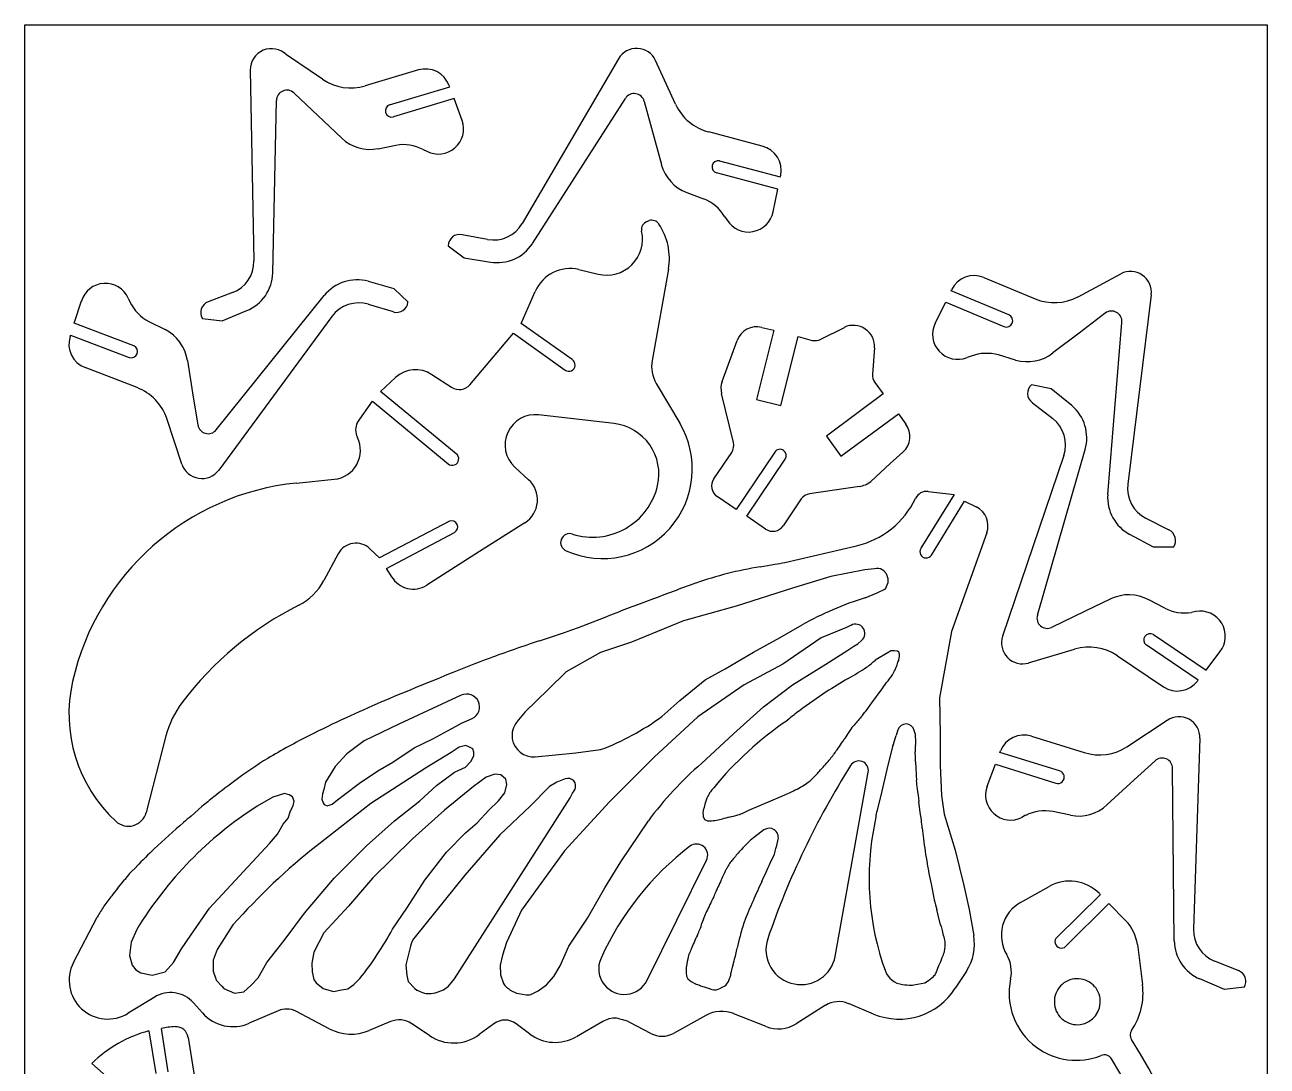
# Model space of a CAD drawing. Extents: x 81 to 378, y 115 to 614.
# Drawn here: x 81.3 to 378, y 365.1 to 613.9 of the extents above; entities that cross this region are included whole.
import ezdxf

# ---------------------------------------------------------------- set-up
doc = ezdxf.new("R2010")
doc.units = 0
doc.header["$MEASUREMENT"] = 0
doc.layers.add('CYAN', color=4, linetype='CONTINUOUS')

msp = doc.modelspace()

# ---------------------------------------------------------------- linework, layer by layer
at = {"layer": 'CYAN'}
for p, q in [((81.29, 115.3), (81.29, 613.9)), ((81.29, 613.9), (377.96, 613.9)), ((377.96, 613.9), (377.96, 115.3)), ((152.39, 600.91), (143.76, 606.72)), ((223.09, 605.81), (200.09, 566.41)), ((236.69, 594.91), (231.89, 605.41)), ((135.09, 603.11), (135.99, 557.51)), ((175.29, 603.11), (162.59, 599.31)), ((182.79, 599.11), (182.59, 599.41)), ((145.59, 597.61), (156.99, 586.81)), ((168.39, 594.81), (182.79, 599.11)), ((140.49, 554.61), (141.39, 595.81)), ((183.79, 596.31), (169.29, 591.91)), ((185.69, 591.01), (183.79, 596.31)), ((202.49, 561.61), (224.69, 596.31)), ((229.19, 595.61), (233.29, 580.51)), ((257.39, 584.91), (244.59, 588.31)), ((165.69, 584.31), (169.89, 585.11)), ((176.39, 584.11), (177.29, 583.71)), ((247.19, 581.41), (261.69, 577.61)), ((261.09, 574.61), (246.49, 578.51)), ((261.69, 577.61), (261.79, 577.91)), ((239.39, 573.81), (243.39, 572.31)), ((259.99, 569.21), (261.09, 574.61)), ((229.89, 566.91), (230.39, 567.11)), ((248.39, 568.11), (248.99, 567.21)), ((191.79, 562.61), (185.69, 563.71)), ((182.39, 561.11), (186.19, 558.21)), ((186.19, 558.21), (192.49, 557.21)), ((213.59, 555.41), (218.19, 554.31)), ((234.99, 555.51), (231.09, 533.71)), ((163.29, 552.61), (169.39, 550.91)), ((310.29, 553.51), (322.59, 548.41)), ((332.79, 548.91), (342.99, 554.41)), ((130.89, 549.91), (125.09, 547.71)), ((126.99, 517.11), (152.79, 549.21)), ((169.39, 550.91), (172.79, 547.61)), ((199.79, 542.51), (203.19, 550.21)), ((302.49, 550.31), (302.59, 550.61)), ((316.29, 544.61), (302.49, 550.31)), ((350.29, 549.41), (344.69, 504.11)), ((93.09, 542.61), (94.79, 547.91)), ((105.99, 548.61), (106.39, 547.71)), ((169.29, 545.31), (163.39, 547.11)), ((298.69, 542.61), (301.19, 547.61)), ((301.19, 547.61), (315.09, 541.81)), ((110.89, 543.01), (114.79, 541.11)), ((123.69, 543.71), (128.39, 543.21)), ((154.59, 544.21), (127.59, 507.51)), ((128.39, 543.21), (134.29, 545.61)), ((339.29, 545.01), (333.04, 540.26)), ((107.29, 537.21), (93.09, 542.61)), ((187.59, 527.91), (197.99, 540.21)), ((197.99, 540.21), (210.29, 531.41)), ((211.99, 533.91), (199.79, 542.51)), ((260.19, 540.91), (255.99, 524.41)), ((257.29, 541.61), (260.19, 540.91)), ((271.39, 538.81), (276.99, 541.61)), ((333.04, 540.26), (326.79, 535.51)), ((339.89, 501.71), (343.29, 542.81)), ((92.09, 539.41), (92.19, 539.71)), ((92.19, 539.71), (106.19, 534.41)), ((247.79, 528.71), (251.39, 538.51)), ((261.79, 522.91), (265.99, 539.41)), ((265.99, 539.41), (269.29, 538.51)), ((284.19, 536.71), (283.69, 530.41)), ((307.29, 534.71), (306.29, 534.41)), ((317.89, 533.81), (313.79, 535.01)), ((108.09, 527.21), (95.69, 532.01)), ((120.09, 533.71), (121.51, 524.95)), ((166.19, 526.31), (169.79, 529.61)), ((178.49, 530.31), (183.19, 527.31)), ((232.09, 528.21), (237.69, 518.71)), ((284.29, 528.41), (286.29, 525.71)), ((184.29, 511.41), (166.19, 526.31)), ((250.49, 514.11), (247.69, 525.81)), ((286.29, 525.71), (272.69, 515.61)), ((326.39, 526.91), (321.69, 527.91)), ((331.29, 522.91), (326.39, 526.91)), ((121.51, 524.95), (122.59, 518.31)), ((160.69, 518.91), (164.29, 524.01)), ((164.29, 524.01), (182.39, 509.01)), ((255.99, 524.41), (261.79, 522.91)), ((321.89, 523.61), (326.79, 519.81)), ((118.79, 508.91), (115.19, 519.81)), ((221.99, 518.61), (203.99, 520.71)), ((276.19, 510.81), (289.89, 520.91)), ((289.89, 520.91), (291.69, 518.51)), ((272.69, 515.61), (276.19, 510.81)), ((245.79, 505.41), (250.09, 511.71)), ((260.39, 511.81), (251.19, 498.11)), ((290.99, 511.81), (287.96, 509.06)), ((329.39, 511.01), (314.79, 467.81)), ((323.09, 472.81), (334.49, 512.41)), ((198.29, 508.21), (201.59, 505.21)), ((253.69, 496.51), (262.89, 510.11)), ((287.96, 509.06), (283.29, 504.81)), ((146.19, 504.41), (155.19, 505.31)), ((280.59, 503.61), (268.69, 501.81)), ((303.19, 501.71), (295.29, 488.81)), ((296.99, 502.41), (303.19, 501.71)), ((251.19, 498.11), (246.59, 501.21)), ((266.69, 500.61), (262.39, 494.21)), ((297.79, 487.21), (305.69, 500.11)), ((305.69, 500.11), (308.49, 498.71)), ((258.19, 493.41), (253.69, 496.51)), ((348.99, 496.01), (354.49, 493.21)), ((182.69, 495.31), (165.99, 486.51)), ((167.69, 484.01), (183.89, 492.61)), ((200.69, 494.91), (189.9, 488.04)), ((310.99, 492.51), (302.59, 468.91)), ((350.79, 489.11), (345.19, 492.11)), ((156.09, 487.51), (152.69, 481.11)), ((165.99, 486.51), (163.69, 488.71)), ((189.9, 488.04), (177.29, 480.01)), ((262.79, 485.41), (279.89, 489.41)), ((355.59, 489.11), (350.79, 489.11)), ((168.89, 482.01), (167.69, 484.01)), ((256.89, 484.41), (260.39, 485.01)), ((281.89, 483.71), (273.79, 482.11)), ((284.19, 483.91), (281.89, 483.71)), ((284.69, 484.01), (284.19, 483.91)), ((273.79, 482.11), (264.59, 479.31)), ((287.09, 482.71), (286.39, 483.41)), ((287.49, 481.51), (287.09, 482.71)), ((287.49, 480.61), (287.49, 481.51)), ((264.59, 479.31), (251.19, 475.01)), ((281.99, 477.01), (284.79, 478.21)), ((284.79, 478.21), (286.79, 479.11)), ((286.79, 479.11), (287.49, 480.61)), ((251.19, 475.01), (238.59, 471.51)), ((340.59, 476.71), (334.53, 473.79)), ((353.49, 474.51), (349.69, 476.51)), ((213.49, 469.91), (220.49, 472.61)), ((334.53, 473.79), (326.49, 469.91)), ((360.89, 473.71), (359.89, 473.51)), ((238.59, 471.51), (226.19, 466.41)), ((261.69, 467.51), (266.89, 470.51)), ((277.49, 469.91), (271.49, 467.41)), ((278.59, 470.41), (277.49, 469.91)), ((302.59, 468.91), (299.69, 453.11)), ((226.19, 466.41), (218.79, 463.91)), ((255.29, 464.01), (261.69, 467.51)), ((271.49, 467.41), (262.29, 461.11)), ((279.29, 465.41), (280.19, 466.01)), ((280.19, 466.01), (281.09, 466.81)), ((350.79, 468.21), (363.39, 459.71)), ((218.79, 463.91), (210.59, 459.31)), ((248.49, 460.01), (255.29, 464.01)), ((272.59, 461.11), (277.79, 464.51)), ((277.79, 464.51), (279.29, 465.41)), ((287.59, 464.01), (284.39, 462.11)), ((288.09, 464.31), (287.59, 464.01)), ((288.89, 464.31), (288.09, 464.31)), ((289.69, 464.21), (288.89, 464.31)), ((289.99, 464.01), (289.69, 464.21)), ((290.19, 463.51), (289.99, 464.01)), ((320.99, 461.41), (331.99, 464.71)), ((342.19, 463.11), (353.19, 455.71)), ((361.49, 457.31), (349.09, 465.71)), ((363.39, 459.71), (366.69, 464.11)), ((243.79, 457.41), (248.49, 460.01)), ((262.29, 461.11), (253.09, 456.21)), ((264.59, 456.21), (272.59, 461.11)), ((289.09, 459.81), (289.39, 460.41)), ((289.79, 461.61), (289.99, 462.01)), ((289.99, 462.01), (290.09, 462.71)), ((210.59, 459.31), (206.29, 455.11)), ((237.69, 452.41), (243.79, 457.41)), ((361.29, 457.11), (361.49, 457.31)), ((206.29, 455.11), (200.79, 449.71)), ((253.09, 456.21), (241.99, 448.51)), ((257.69, 450.91), (264.59, 456.21)), ((283.59, 451.91), (285.99, 455.21)), ((285.99, 455.21), (287.09, 456.71)), ((185.49, 453.71), (170.59, 446.81)), ((233.39, 448.61), (237.69, 452.41)), ((282.19, 450.01), (283.59, 451.91)), ((299.69, 453.11), (299.89, 444.21)), ((185.59, 447.01), (188.09, 448.11)), ((200.79, 449.71), (198.79, 447.31)), ((241.99, 448.51), (231.59, 438.91)), ((250.49, 444.51), (257.69, 450.91)), ((170.59, 446.81), (162.29, 442.81)), ((178.69, 443.31), (182.19, 445.21)), ((182.19, 445.21), (184.29, 446.31)), ((184.29, 446.31), (185.59, 447.01)), ((289.79, 445.41), (289.39, 444.11)), ((293.99, 444.31), (293.69, 445.31)), ((344.49, 441.41), (354.09, 447.71)), ((114.99, 444.01), (110.29, 425.71)), ((162.29, 442.81), (158.19, 439.71)), ((174.29, 441.11), (178.69, 443.31)), ((242.89, 437.41), (250.49, 444.51)), ((293.99, 443.61), (293.99, 444.31)), ((294.09, 443.21), (293.99, 443.61)), ((299.89, 444.21), (299.89, 437.01)), ((321.69, 443.91), (334.29, 440.01)), ((361.89, 443.41), (360.39, 397.81)), ((158.19, 439.71), (155.39, 436.71)), ((169.19, 437.71), (174.29, 441.11)), ((183.09, 440.01), (176.99, 436.31)), ((184.99, 441.31), (183.09, 440.01)), ((186.59, 441.71), (184.99, 441.31)), ((187.49, 441.31), (186.59, 441.71)), ((188.29, 440.91), (187.49, 441.31)), ((187.79, 437.91), (188.49, 439.21)), ((188.49, 440.11), (188.29, 440.91)), ((188.49, 439.21), (188.49, 440.11)), ((203.19, 439.01), (212.89, 439.91)), ((212.89, 439.91), (218.79, 440.71)), ((288.49, 441.41), (287.39, 437.01)), ((288.69, 442.01), (288.49, 441.61)), ((288.49, 441.61), (288.49, 441.41)), ((293.99, 439.01), (293.89, 440.21)), ((314.09, 440.01), (314.29, 440.41)), ((328.39, 435.61), (314.09, 440.01)), ((155.39, 436.71), (153.09, 432.91)), ((176.99, 436.31), (163.89, 427.81)), ((165.59, 435.61), (169.19, 437.71)), ((183.89, 435.31), (186.49, 436.51)), ((186.49, 436.51), (187.79, 437.91)), ((231.59, 438.91), (220.89, 428.21)), ((287.39, 437.01), (285.59, 429.41)), ((293.99, 437.81), (293.99, 439.01)), ((299.89, 437.01), (300.19, 429.71)), ((311.09, 432.01), (313.09, 437.21)), ((313.09, 437.21), (327.49, 432.71)), ((351.19, 438.01), (346.21, 433.47)), ((355.79, 395.01), (355.39, 436.21)), ((161.19, 432.71), (165.59, 435.61)), ((179.59, 432.11), (183.89, 435.31)), ((191.49, 434.11), (188.39, 431.91)), ((193.49, 434.81), (191.49, 434.11)), ((194.99, 434.71), (193.49, 434.81)), ((196.19, 433.61), (194.99, 434.71)), ((196.39, 432.41), (196.19, 433.61)), ((210.29, 433.71), (208.29, 432.91)), ((274.79, 391.31), (282.69, 435.31)), ((346.21, 433.47), (339.69, 427.51)), ((143.29, 430.21), (140.49, 429.31)), ((144.39, 429.91), (143.29, 430.21)), ((152.69, 431.21), (152.39, 430.11)), ((153.09, 432.91), (152.69, 431.21)), ((157.59, 430.01), (161.19, 432.71)), ((175.59, 428.51), (179.59, 432.11)), ((188.39, 431.91), (181.49, 426.21)), ((194.39, 428.51), (195.89, 430.41)), ((195.89, 430.41), (196.39, 432.41)), ((206.59, 431.91), (201.99, 427.21)), ((208.29, 432.91), (206.59, 431.91)), ((211.49, 429.21), (212.09, 430.31)), ((212.09, 430.31), (212.59, 431.11)), ((261.49, 429.31), (263.49, 430.21)), ((140.49, 429.31), (136.79, 427.21)), ((145.19, 429.41), (144.39, 429.91)), ((144.69, 426.11), (145.39, 427.31)), ((145.59, 428.41), (145.19, 429.41)), ((145.39, 427.31), (145.59, 428.41)), ((163.89, 427.81), (151.09, 417.81)), ((152.39, 430.11), (152.19, 428.91)), ((152.19, 428.91), (152.49, 428.01)), ((152.49, 428.01), (152.79, 427.61)), ((152.79, 427.61), (153.49, 427.31)), ((153.49, 427.31), (153.99, 427.41)), ((153.99, 427.41), (154.69, 427.71)), ((154.69, 427.71), (155.99, 428.71)), ((155.99, 428.71), (157.59, 430.01)), ((169.59, 423.71), (175.59, 428.51)), ((183.89, 385.91), (211.49, 429.21)), ((192.09, 426.21), (194.39, 428.51)), ((220.89, 428.21), (210.19, 416.51)), ((243.69, 427.71), (243.49, 426.91)), ((254.19, 426.21), (259.99, 428.71)), ((259.99, 428.71), (261.49, 429.31)), ((285.59, 429.41), (284.89, 426.61)), ((295.09, 425.71), (294.79, 428.31)), ((300.19, 429.71), (300.79, 425.31)), ((120.99, 424.81), (123.59, 427.11)), ((142.99, 422.91), (144.19, 424.31)), ((144.19, 424.31), (144.69, 426.11)), ((181.49, 426.21), (173.89, 419.41)), ((189.29, 423.21), (192.09, 426.21)), ((201.99, 427.21), (194.69, 420.31)), ((243.29, 426.21), (243.19, 425.51)), ((243.19, 425.51), (243.29, 425.11)), ((243.49, 426.91), (243.29, 426.21)), ((243.29, 425.11), (243.29, 424.71)), ((243.29, 424.71), (243.59, 424.01)), ((247.89, 424.21), (248.29, 424.31)), ((248.29, 424.31), (248.79, 424.41)), ((248.79, 424.41), (249.49, 424.61)), ((295.39, 423.91), (295.09, 425.71)), ((300.79, 425.31), (303.49, 416.71)), ((320.29, 425.01), (319.39, 424.51)), ((330.99, 425.01), (326.79, 425.91)), ((141.59, 420.51), (142.99, 422.91)), ((162.89, 417.71), (169.59, 423.71)), ((186.49, 420.81), (189.29, 423.21)), ((223.59, 413.91), (230.19, 423.71)), ((243.59, 424.01), (244.29, 423.71)), ((246.89, 423.91), (247.89, 424.21)), ((257.79, 421.51), (254.59, 419.11)), ((139.69, 418.31), (141.59, 420.51)), ((173.89, 419.41), (164.29, 410.01)), ((181.99, 416.21), (186.49, 420.81)), ((194.69, 420.31), (186.39, 410.71)), ((254.59, 419.11), (253.39, 417.91)), ((260.89, 417.81), (261.19, 419.31)), ((125.39, 402.81), (139.69, 418.31)), ((155.19, 410.01), (162.89, 417.71)), ((176.79, 409.51), (181.99, 416.21)), ((210.19, 416.51), (199.89, 402.31)), ((259.29, 413.61), (260.29, 415.71)), ((260.29, 415.71), (260.39, 416.01)), ((260.39, 416.01), (260.49, 416.41)), ((260.49, 416.41), (260.59, 417.11)), ((260.59, 417.11), (260.89, 417.81)), ((303.49, 416.71), (305.49, 408.21)), ((106.29, 411.11), (107.99, 412.81)), ((219.79, 407.71), (223.59, 413.91)), ((229.89, 385.61), (244.09, 414.31)), ((103.39, 407.51), (105.09, 409.61)), ((105.09, 409.61), (105.19, 409.71)), ((148.09, 401.61), (155.19, 410.01)), ((164.29, 410.01), (158.59, 403.31)), ((172.49, 402.81), (176.79, 409.51)), ((186.39, 410.71), (174.49, 396.01)), ((215.69, 400.41), (219.79, 407.71)), ((305.49, 408.21), (306.79, 402.51)), ((319.09, 404.21), (325.89, 408.01)), ((338.09, 406.01), (327.79, 395.91)), ((329.89, 393.71), (340.19, 403.91)), ((337.89, 406.31), (338.09, 406.01)), ((340.19, 403.91), (344.19, 399.81)), ((92.89, 389.81), (98.59, 400.71)), ((120.89, 396.41), (125.39, 402.81)), ((143.19, 395.11), (148.09, 401.61)), ((158.59, 403.31), (152.69, 396.91)), ((169.09, 397.81), (172.49, 402.81)), ((199.89, 402.31), (196.29, 394.61)), ((299.29, 401.51), (299.09, 402.51)), ((299.99, 398.81), (299.29, 401.51)), ((306.79, 402.51), (307.89, 396.31)), ((107.99, 397.71), (106.69, 394.71)), ((130.99, 398.81), (127.19, 392.91)), ((211.19, 393.71), (215.69, 400.41)), ((106.69, 394.71), (106.29, 391.51)), ((118.69, 393.11), (120.89, 396.41)), ((139.09, 389.81), (143.19, 395.11)), ((152.69, 396.91), (150.29, 392.31)), ((196.29, 394.61), (195.39, 391.61)), ((116.79, 389.81), (118.69, 393.11)), ((127.19, 392.91), (126.29, 390.41)), ((150.29, 392.31), (149.79, 389.71)), ((173.39, 393.71), (172.29, 389.31)), ((209.09, 389.01), (211.19, 393.71)), ((239.89, 391.81), (239.69, 391.21)), ((300.89, 392.41), (300.99, 393.21)), ((346.99, 394.11), (348.19, 384.61)), ((106.29, 391.51), (106.89, 389.21)), ((106.89, 389.21), (107.79, 388.11)), ((114.79, 387.61), (116.79, 389.81)), ((126.29, 390.41), (126.29, 387.81)), ((136.99, 386.21), (139.09, 389.81)), ((149.79, 389.71), (149.89, 387.61)), ((172.29, 389.31), (172.49, 386.71)), ((195.39, 391.61), (194.79, 389.21)), ((194.79, 389.21), (194.89, 386.91)), ((207.59, 386.51), (209.09, 389.01)), ((249.99, 387.41), (250.29, 388.71)), ((250.29, 388.71), (250.69, 390.21)), ((298.89, 387.41), (299.59, 389.11)), ((365.39, 390.21), (371.09, 387.91)), ((107.79, 388.11), (108.99, 387.41)), ((108.99, 387.41), (111.69, 386.81)), ((111.69, 386.81), (114.79, 387.61)), ((126.29, 387.81), (126.89, 385.91)), ((126.89, 385.91), (126.99, 385.61)), ((135.29, 384.31), (136.99, 386.21)), ((149.89, 387.61), (150.29, 385.81)), ((150.29, 385.81), (150.89, 385.01)), ((159.89, 384.61), (161.29, 386.01)), ((172.49, 386.71), (172.79, 385.31)), ((182.49, 384.21), (183.89, 385.91)), ((194.89, 386.91), (195.59, 384.81)), ((205.89, 384.51), (207.59, 386.51)), ((239.19, 387.41), (239.29, 386.61)), ((239.29, 386.61), (239.59, 385.91)), ((239.59, 385.91), (240.39, 385.31)), ((297.09, 385.51), (298.29, 386.51)), ((306.19, 387.81), (303.49, 383.71)), ((367.79, 383.41), (361.89, 385.91)), ((126.99, 385.61), (128.29, 384.21)), ((128.29, 384.21), (128.79, 383.61)), ((128.79, 383.61), (131.39, 382.51)), ((131.39, 382.51), (133.59, 382.81)), ((133.59, 382.81), (135.29, 384.31)), ((150.89, 385.01), (152.49, 383.61)), ((152.49, 383.61), (154.99, 382.91)), ((154.99, 382.91), (156.89, 383.31)), ((156.89, 383.31), (158.39, 383.51)), ((158.39, 383.51), (159.89, 384.61)), ((172.79, 385.31), (174.39, 383.61)), ((174.39, 383.61), (174.89, 383.21)), ((174.89, 383.21), (174.99, 383.21)), ((174.99, 383.21), (175.89, 382.81)), ((179.39, 382.61), (181.29, 383.31)), ((181.29, 383.31), (182.49, 384.21)), ((202.09, 382.21), (203.89, 383.11)), ((203.89, 383.11), (205.89, 384.51)), ((240.99, 385.01), (241.39, 384.81)), ((245.79, 383.31), (246.49, 383.31)), ((246.49, 383.31), (247.29, 383.61)), ((247.29, 383.61), (247.99, 384.01)), ((247.99, 384.01), (248.39, 384.21)), ((248.39, 384.21), (248.79, 384.51)), ((248.79, 384.51), (249.29, 385.31)), ((293.59, 384.51), (296.19, 385.01)), ((296.19, 385.01), (297.09, 385.51)), ((372.49, 383.91), (367.79, 383.41)), ((112.19, 381.51), (105.99, 377.71)), ((123.69, 377.81), (121.59, 380.21)), ((179.19, 382.61), (179.39, 382.61)), ((199.29, 382.41), (200.99, 382.11)), ((283.99, 377.51), (277.99, 380.01)), ((141.79, 378.31), (134.89, 375.31)), ((153.99, 374.01), (145.99, 378.21)), ((243.89, 377.21), (236.19, 372.91)), ((258.29, 374.51), (250.59, 377.61)), ((272.49, 379.61), (265.49, 375.21)), ((115.49, 363.71), (113.89, 374.11)), ((168.59, 375.71), (163.49, 373.61)), ((177.89, 372.41), (173.69, 375.21)), ((193.29, 375.21), (189.79, 372.61)), ((201.79, 372.81), (198.59, 375.21)), ((219.29, 375.71), (212.99, 372.11)), ((221.69, 376.51), (220.79, 376.41)), ((222.59, 376.51), (221.69, 376.51)), ((225.79, 375.51), (225.19, 375.81)), ((230.79, 372.91), (225.79, 375.51)), ((110.89, 373.51), (112.59, 363.31)), ((120.29, 371.91), (121.89, 361.91)), ((106.19, 357.91), (97.29, 365.71))]:
    msp.add_line(p, q, dxfattribs=at)
for centre, radius, start, end in [((140.16, 603.14), 5.07, 44.7464, 180.4134), ((227.38, 603.31), 4.97, 24.9926, 149.8023), ((176.99, 597.41), 5.95, 19.6453, 106.5984), ((159.17, 610.81), 12, 235.6078, 286.5623), ((143.87, 595.8), 2.49, 46.5163, 179.8809), ((226.79, 595.01), 2.47, 14.056, 148.2603), ((168.9, 593.38), 1.52, 109.6016, 284.8814), ((247.58, 599.92), 11.99, 204.6941, 255.5523), ((180.07, 588.99), 5.97, 242.2411, 19.7433), ((163.79, 594.11), 9.98, 226.997, 280.9383), ((171.71, 575.3), 9.97, 61.9968, 100.5109), ((255.9, 579.09), 6.01, 348.6537, 75.6509), ((242.98, 583.21), 10.07, 195.5714, 249.0611), ((246.89, 579.94), 1.49, 78.7459, 254.1132), ((239.86, 563.03), 9.92, 30.7631, 69.1763), ((230.58, 565), 2.03, 109.9807, 191.0675), ((231.01, 565.2), 2.01, 33.506, 108.136), ((254.09, 570.41), 6.02, 212.1063, 348.5034), ((185.07, 561.1), 2.68, 76.7349, 179.7327), ((193.19, 570.51), 8.02, 259.9346, 329.265), ((220.18, 562.7), 8.62, 256.6543, 12.7922), ((220.59, 558.09), 14.62, 349.8424, 34.2022), ((194.13, 567.03), 9.96, 260.4801, 327.0189), ((128.01, 557.35), 7.98, 291.1192, 1.1534), ((211.49, 546.61), 9.05, 76.5782, 156.5519), ((345.32, 549.98), 5, 353.37, 117.8131), ((100.52, 546.11), 6.01, 24.5605, 162.5922), ((130.51, 554.84), 9.98, 292.2312, 358.6437), ((160.62, 542.92), 10.05, 74.6285, 141.2563), ((307.96, 548), 5.98, 67.1452, 154.1299), ((327.15, 559.51), 12, 247.6275, 297.9852), ((115.48, 551.91), 10.02, 204.8084, 242.7009), ((126, 545.14), 2.72, 109.587, 211.8329), ((161.05, 539.4), 8.06, 73.1455, 143.3333), ((170.08, 547.91), 2.72, 252.9293, 353.6919), ((315.69, 543.21), 1.52, 246.8014, 66.8014), ((340.79, 543.01), 2.5, 355.4672, 126.9112), ((110.12, 532.17), 10.09, 8.7947, 62.427), ((256.05, 536.79), 4.97, 75.6413, 159.7957), ((279.14, 537.11), 4.99, 55.2323, 115.6199), ((279.29, 537.1), 4.91, 355.4032, 56.7038), ((304.04, 539.95), 5.98, 153.6401, 292.0105), ((97.79, 537.61), 5.98, 162.4575, 249.4271), ((106.69, 535.82), 1.5, 250.3244, 66.7801), ((269.94, 541.4), 2.97, 257.1906, 299.0696), ((310.97, 525.41), 10, 73.6649, 111.6202), ((320.67, 543.4), 9.99, 253.8469, 307.7809), ((174.58, 524.41), 7.07, 56.5127, 132.6875), ((211.19, 532.62), 1.51, 233.1533, 58.4153), ((239.08, 532.32), 8.12, 170.1626, 210.4471), ((252.49, 527.09), 4.97, 161.048, 195.0022), ((286.68, 530.22), 3, 176.3571, 217.0414), ((103.8, 515.99), 12.01, 18.5337, 69.0957), ((185.05, 530.1), 3.36, 236.3551, 319.1753), ((323.48, 525.84), 2.74, 130.9742, 234.3518), ((324.88, 515.22), 10.01, 343.6852, 50.2132), ((203.19, 513.52), 7.23, 83.694, 227.28), ((321.78, 513.54), 8.02, 341.5738, 51.3462), ((125.06, 518.71), 2.51, 189.3381, 320.1517), ((164.29, 517.11), 4.02, 153.4349, 206.5651), ((219.27, 507.78), 21.42, 246.0893, 30.6669), ((220.6, 506.58), 12.1, 346.7485, 83.4432), ((287.69, 515.54), 4.98, 311.4642, 36.6068), ((154.49, 512.21), 6.93, 275.8031, 26.5753), ((247.59, 513.36), 2.99, 326.5112, 14.5642), ((183.37, 510.18), 1.53, 230.1653, 53.0997), ((261.63, 511.02), 1.47, 54.1735, 147.3951), ((261.58, 510.95), 1.55, 327.3094, 54.2592), ((123.55, 510.51), 5.03, 198.6119, 323.3091), ((152.39, 443.51), 61.21, 95.8179, 167.2628), ((197.19, 500.4), 6.52, 302.4971, 47.5155), ((248.29, 503.71), 3.02, 145.7843, 235.7843), ((279.98, 508.61), 5.03, 276.898, 311.027), ((216.87, 507.4), 15.93, 252.5198, 346.9699), ((269.12, 498.83), 3.01, 98.1934, 143.7341), ((296.7, 499.42), 3.01, 84.5377, 154.5399), ((349.86, 500.95), 10, 175.6679, 242.1369), ((352.59, 503.11), 7.96, 172.7986, 243.1259), ((275.1, 509.82), 20.97, 283.1845, 334.2341), ((306.28, 494.22), 5, 340.0447, 63.8765), ((183.18, 493.91), 1.48, 298.2859, 109.6391), ((259.89, 495.91), 3.02, 235.7843, 325.7843), ((353.38, 490.71), 2.73, 323.8792, 66.1575), ((160.35, 485.2), 4.84, 46.3837, 151.5615), ((211.38, 490.19), 2.14, 70.6996, 248.1884), ((296.52, 487.98), 1.48, 146.3403, 328.4212), ((272.75, 389.4), 96.32, 99.4811, 108.9413), ((226.69, 694.61), 212.29, 279.134, 279.7907), ((284.94, 482.02), 2, 43.7818, 97.3381), ((140.44, 487.56), 13.84, 296.8247, 332.2123), ((174.06, 485.11), 6.04, 210.9547, 302.2603), ((766.52, -940.28), 1514.69, 110.28129, 110.71339), ((344.94, 467.71), 10, 61.6663, 115.8156), ((182.66, 403.78), 79.97, 116.7299, 143.0024), ((1149.88, -1966.39), 2610.08, 110.61782, 110.85959), ((306.45, 399.39), 81.38, 107.4931, 119.0872), ((325.45, 472.14), 2.46, 164.1781, 294.8974), ((358.16, 483.41), 10.05, 242.3283, 279.9104), ((361.98, 467.82), 5.99, 321.7529, 100.5251), ((126.26, 708.3), 253.85, 289.2428, 290.0976), ((279.69, 468.5), 2.2, 309.4798, 120.0759), ((338.29, 64.31), 424.16, 108.4313, 110.1488), ((126.26, 708.3), 253.85, 287.8776, 289.2428), ((319.56, 466.23), 5.03, 161.742, 286.4393), ((349.99, 466.92), 1.51, 58.4153, 233.1533), ((287.98, 463.38), 2.21, 342.3542, 3.3958), ((335.41, 453.2), 12, 55.6078, 106.5623), ((304.67, 161.1), 321.71, 110.4652, 112.3206), ((240.41, 523.72), 75.91, 299.5862, 303.4834), ((272.69, 474.41), 16.98, 304.4265, 313.5555), ((253.59, 473.01), 37.95, 340.6102, 342.5199), ((126.78, 449.23), 34.97, 167.1534, 227.1244), ((511.55, -361.71), 883.95, 111.85521, 112.97709), ((328.65, 369.39), 101.87, 119.8902, 123.3248), ((259.49, 478.51), 35.17, 321.6929, 325.5384), ((279.47, 463.87), 10.44, 329.7515, 337.1184), ((356.49, 460.71), 6, 236.5286, 323.0836), ((186.79, 450.91), 3.09, 294.9048, 114.9048), ((363.88, 318.01), 164.16, 123.7466, 126.4774), ((136.58, 438.49), 22.28, 142.9683, 165.6554), ((281.25, 183.99), 291.65, 113.1728, 115.0021), ((290.92, 161.83), 315.82, 114.893, 116.6457), ((196.79, 498.81), 62.13, 290.7398, 306.0955), ((288.59, 418.91), 38.27, 125.6461, 131.19), ((314.99, 417.22), 46.21, 137.3826, 140.9872), ((265.5, 462.13), 20.62, 318.6706, 324.0097), ((356.91, 443.6), 4.98, 357.822, 124.4437), ((202.77, 444.06), 5.14, 140.8344, 188.4131), ((310.6, 378.42), 83.84, 124.2735, 140.6293), ((300.19, 429.61), 26.91, 141.6545, 149.1609), ((291.72, 444.81), 2.03, 14.3074, 162.755), ((215.1, 312.61), 147.04, 116.5867, 121.0348), ((202.76, 444.13), 5.14, 189.1949, 274.7672), ((249.39, 459.91), 32.24, 322.5567, 329.2144), ((125.3, 497.64), 172.6, 341.1976, 341.9325), ((285.88, 443.09), 8.2, 351.0061, 0.8227), ((319.86, 438.2), 6, 72.2733, 158.3525), ((226.66, 475.47), 59.77, 321.4305, 323.9616), ((305.48, 440.29), 11.6, 172.461, 180.3863), ((337.92, 451.41), 11.97, 252.34, 303.2906), ((187.46, 359.69), 92.46, 121.4044, 127.027), ((296.89, 374.61), 82.82, 130.6939, 143.6446), ((447.78, 330.5), 199.96, 147.8507, 161.0293), ((185.39, 514.01), 116.14, 317.4754, 319.2575), ((280.44, 435.73), 2.28, 349.4704, 148.8207), ((645.99, 452.92), 352.32, 182.4589, 183.1265), ((352.9, 436.2), 2.49, 0.1191, 133.4837), ((309.81, 193.43), 298.88, 126.558, 127.8578), ((210.99, 432.01), 1.84, 330.6275, 112.3654), ((262.7, 440.22), 9.26, 307.8963, 314.4755), ((235.09, 467.71), 48.22, 314.9932, 318.1031), ((317.59, 433.16), 23.41, 178.6536, 181.3464), ((328, 434.14), 1.52, 250.3984, 75.1186), ((251, 426.32), 7.38, 144.5048, 153.5677), ((249.39, 427.91), 5.16, 134.2152, 148.4652), ((242.03, 476.23), 50.78, 294.9951, 299.4371), ((262.19, 441.01), 10.2, 298.0557, 307.4148), ((336.19, 438.99), 42.49, 188.642, 190.2827), ((596.99, 468.88), 304.91, 187.0587, 187.6461), ((316.71, 429.89), 6.01, 159.3375, 296.4596), ((179.58, 361.8), 86.02, 128.1938, 130.6075), ((263.27, 421.57), 20.53, 156.9478, 162.6024), ((332.88, 434.81), 9.98, 259.0617, 313.003), ((106.02, 426.82), 4.41, 226.6463, 345.4517), ((186.07, 350.29), 91.35, 122.6468, 148.729), ((266.97, 247.8), 229.45, 129.513, 130.0981), ((242.4, 459.01), 35.13, 281.6316, 285.1534), ((247.07, 438.8), 14.42, 288.2691, 293.8059), ((227.13, 483.13), 63.02, 294.1243, 295.426), ((318.39, 418.81), 34.4, 166.9005, 172.4899), ((324.85, 416), 10.09, 78.9148, 116.8515), ((362.12, 146.34), 368.41, 131.2549, 132.7195), ((244.79, 427.51), 3.83, 262.5041, 277.4959), ((244.77, 434.31), 10.61, 272.7674, 281.4826), ((259.05, 419.73), 2.18, 348.7756, 125.4139), ((347.49, 409.92), 64.6, 168.0399, 200.0166), ((184.09, 411.77), 111.96, 5.1963, 6.2249), ((488.39, 443.78), 194.04, 186.471, 187.2145), ((423.08, 434.84), 128.13, 186.9179, 188.2714), ((213.99, 311.01), 146.97, 133.8421, 136.1579), ((247.29, 295.91), 155.29, 128.2792, 138.4979), ((282.69, 362.01), 70.04, 127.4643, 155.636), ((241.7, 415.49), 2.66, 333.542, 127.4127), ((312.28, 363.1), 80.47, 138.414, 140.3834), ((346.67, 329.99), 128.18, 136.6941, 137.5481), ((421.48, 435.73), 126.68, 188.7745, 190.1501), ((257.41, 408.14), 9.48, 145.5433, 153.9438), ((260.9, 405.43), 13.9, 139.7752, 144.4749), ((-20.3, 538.04), 306.03, 335.1036, 336.0085), ((415.38, 432.85), 120.18, 189.3093, 190.4223), ((178.28, 353.41), 92.27, 141.29, 142.3956), ((310.31, 380.65), 69.08, 155.2206, 156.8544), ((289.2, 391.23), 45.49, 152.4025, 156.1776), ((489.78, 449.44), 196.37, 191.2573, 192.1214), ((142.91, 375.94), 50.58, 141.3825, 143.8068), ((197.4, 428.63), 53.63, 334.46, 335.9897), ((228.67, 414.47), 19.3, 336.5998, 339.7974), ((557.07, 269.57), 330.71, 155.0242, 155.9003), ((578.69, 464.27), 286.45, 191.2865, 191.9808), ((330.77, 399.31), 9.98, 44.539, 119.3345), ((193.69, 334.22), 116.26, 141.9914, 143.5389), ((328.69, 363.72), 92.85, 154.2192, 155.3786), ((305.8, 374.63), 67.49, 152.7705, 154.0994), ((331.98, 370), 84.23, 155.7437, 159.496), ((432.17, 438.45), 137.86, 194.1269, 195.1148), ((323.47, 396.36), 8.99, 119.2246, 211.1981), ((128.48, 384.1), 34.2, 145.8343, 150.9507), ((258.27, 394.77), 15.92, 157.3137, 163.8062), ((322.77, 364.87), 87, 154.438, 155.5282), ((100.52, 434.65), 77.84, 321.3217, 331.7475), ((215.48, 409.39), 29.43, 333.8308, 336.6189), ((228.7, 403.14), 14.82, 338.5073, 344.6228), ((285.58, 388.1), 34.44, 160.6613, 166.5596), ((325.08, 405.82), 26.06, 195.6072, 198.5983), ((336.98, 392.73), 10.1, 7.8466, 44.4765), ((368.31, 397.57), 7.93, 178.3148, 248.3666), ((179.2, 392.34), 5.97, 142.1193, 166.7607), ((309.7, 363.64), 75.28, 155.706, 157.0353), ((304.37, 367.56), 68.82, 155.2175, 156.8575), ((300.09, 382.62), 49.86, 164.3053, 167.6222), ((266.59, 392.9), 8.33, 161.7252, 259.5761), ((266.19, 388.11), 35.47, 12.704, 15.3685), ((293.68, 393.65), 7.46, 6.587, 17.6025), ((295.98, 394.27), 12.08, 327.6659, 9.7142), ((328.81, 394.78), 1.52, 132.3053, 315.0302), ((365.78, 395.11), 10, 180.6079, 247.0623), ((274.98, 377.89), 37.75, 156.3936, 158.3667), ((192.38, 405), 60.15, 345.7618, 348.7895), ((282.9, 398.04), 18.85, 338.0862, 342.6061), ((294.99, 394.32), 6.1, 349.4679, 1.7347), ((308.89, 387.67), 7.99, 347.2719, 30.3688), ((101.12, 385.58), 9.25, 152.8068, 301.7381), ((224.38, 388.34), 6.06, 154.9954, 219.2546), ((251.59, 387.44), 12.4, 172.7179, 180.1294), ((290.88, 380.76), 52.25, 168.469, 170.9213), ((266.68, 392.8), 8.25, 258.8906, 349.5731), ((277.08, 399.7), 24.87, 334.7911, 339.5416), ((234.87, 391.66), 15.76, 336.2399, 340.1572), ((233.58, 391.29), 16.86, 342.8069, 346.6828), ((291.44, 389.54), 4.97, 200.4579, 263.5988), ((296.99, 388.02), 1.99, 310.5292, 342.0907), ((332.37, 382.52), 16.04, 167.8172, 233.5543), ((332.59, 380.51), 5.45, 97.386, 187.386), ((332.68, 380.51), 5.45, 7.315, 98.3561), ((370.17, 385.34), 2.72, 328.1671, 70.413), ((177.82, 387.41), 4.99, 247.1794, 285.8841), ((200.53, 388.38), 6.1, 215.8363, 258.2249), ((224.44, 388.3), 6.08, 218.6197, 333.6907), ((250.31, 404.4), 21.51, 242.5416, 244.3283), ((248.69, 401.61), 18.32, 246.5139, 249.8833), ((265.67, 446.71), 66.51, 249.5128, 250.521), ((258.37, 431.81), 50.07, 252.7034, 253.8981), ((248.77, 395.31), 12.37, 249.7458, 256.0488), ((290.05, 392.2), 15.89, 247.5635, 327.7125), ((293.31, 398.91), 14.5, 260.3886, 268.7307), ((290.91, 398.71), 14.45, 278.2567, 280.6681), ((332.39, 382.53), 15.93, 325.9212, 7.4817), ((116.12, 375.3), 7.35, 41.889, 122.3631), ((201.36, 384.11), 2.03, 259.4244, 290.9645), ((275.62, 374.51), 5.98, 66.725, 121.5943), ((332.58, 380.42), 5.43, 186.4998, 232.6559), ((332.59, 380.51), 5.54, 277.2532, 7.2532), ((131.01, 384.3), 9.79, 221.5436, 293.2905), ((143.78, 373.81), 4.92, 63.3723, 113.8999), ((247.66, 370.31), 7.87, 68.162, 118.6711), ((119.27, 343.51), 31.07, 93.8449, 99.9775), ((117.3, 371.5), 3.01, 7.8548, 92.1714), ((159.16, 383.81), 11.08, 242.184, 292.994), ((170.69, 370.91), 5.24, 55.1347, 113.6666), ((195.94, 371.61), 4.47, 53.6428, 126.3572), ((224.68, 366.11), 11.01, 110.7074, 119.3264), ((220.43, 365.4), 11.32, 71.1363, 79.0009), ((213.79, 336.21), 41.21, 73.9522, 75.5376), ((261.2, 381.91), 7.95, 248.507, 302.5989), ((332.65, 380.52), 5.55, 232.6628, 276.5847), ((119, 343.61), 30.98, 105.176, 134.495), ((183.7, 380.91), 10.3, 235.6521, 306.2736), ((207.91, 380.91), 10.16, 232.8849, 299.9624), ((233.49, 377.81), 5.59, 241.1443, 298.8557), ((347.29, 372.51), 2.02, 147.0948, 212.9052), ((193.09, 275.9), 179.94, 351.3711, 32.0571), ((332.37, 382.52), 16.04, 233.5543, 291.6388), ((339.09, 365.81), 1.97, 30.5068, 114.0038), ((187.79, 271.99), 179.99, 352.8559, 31.7873)]:
    msp.add_arc(centre, radius, start, end, dxfattribs=at)

doc.saveas('drawing.dxf')
